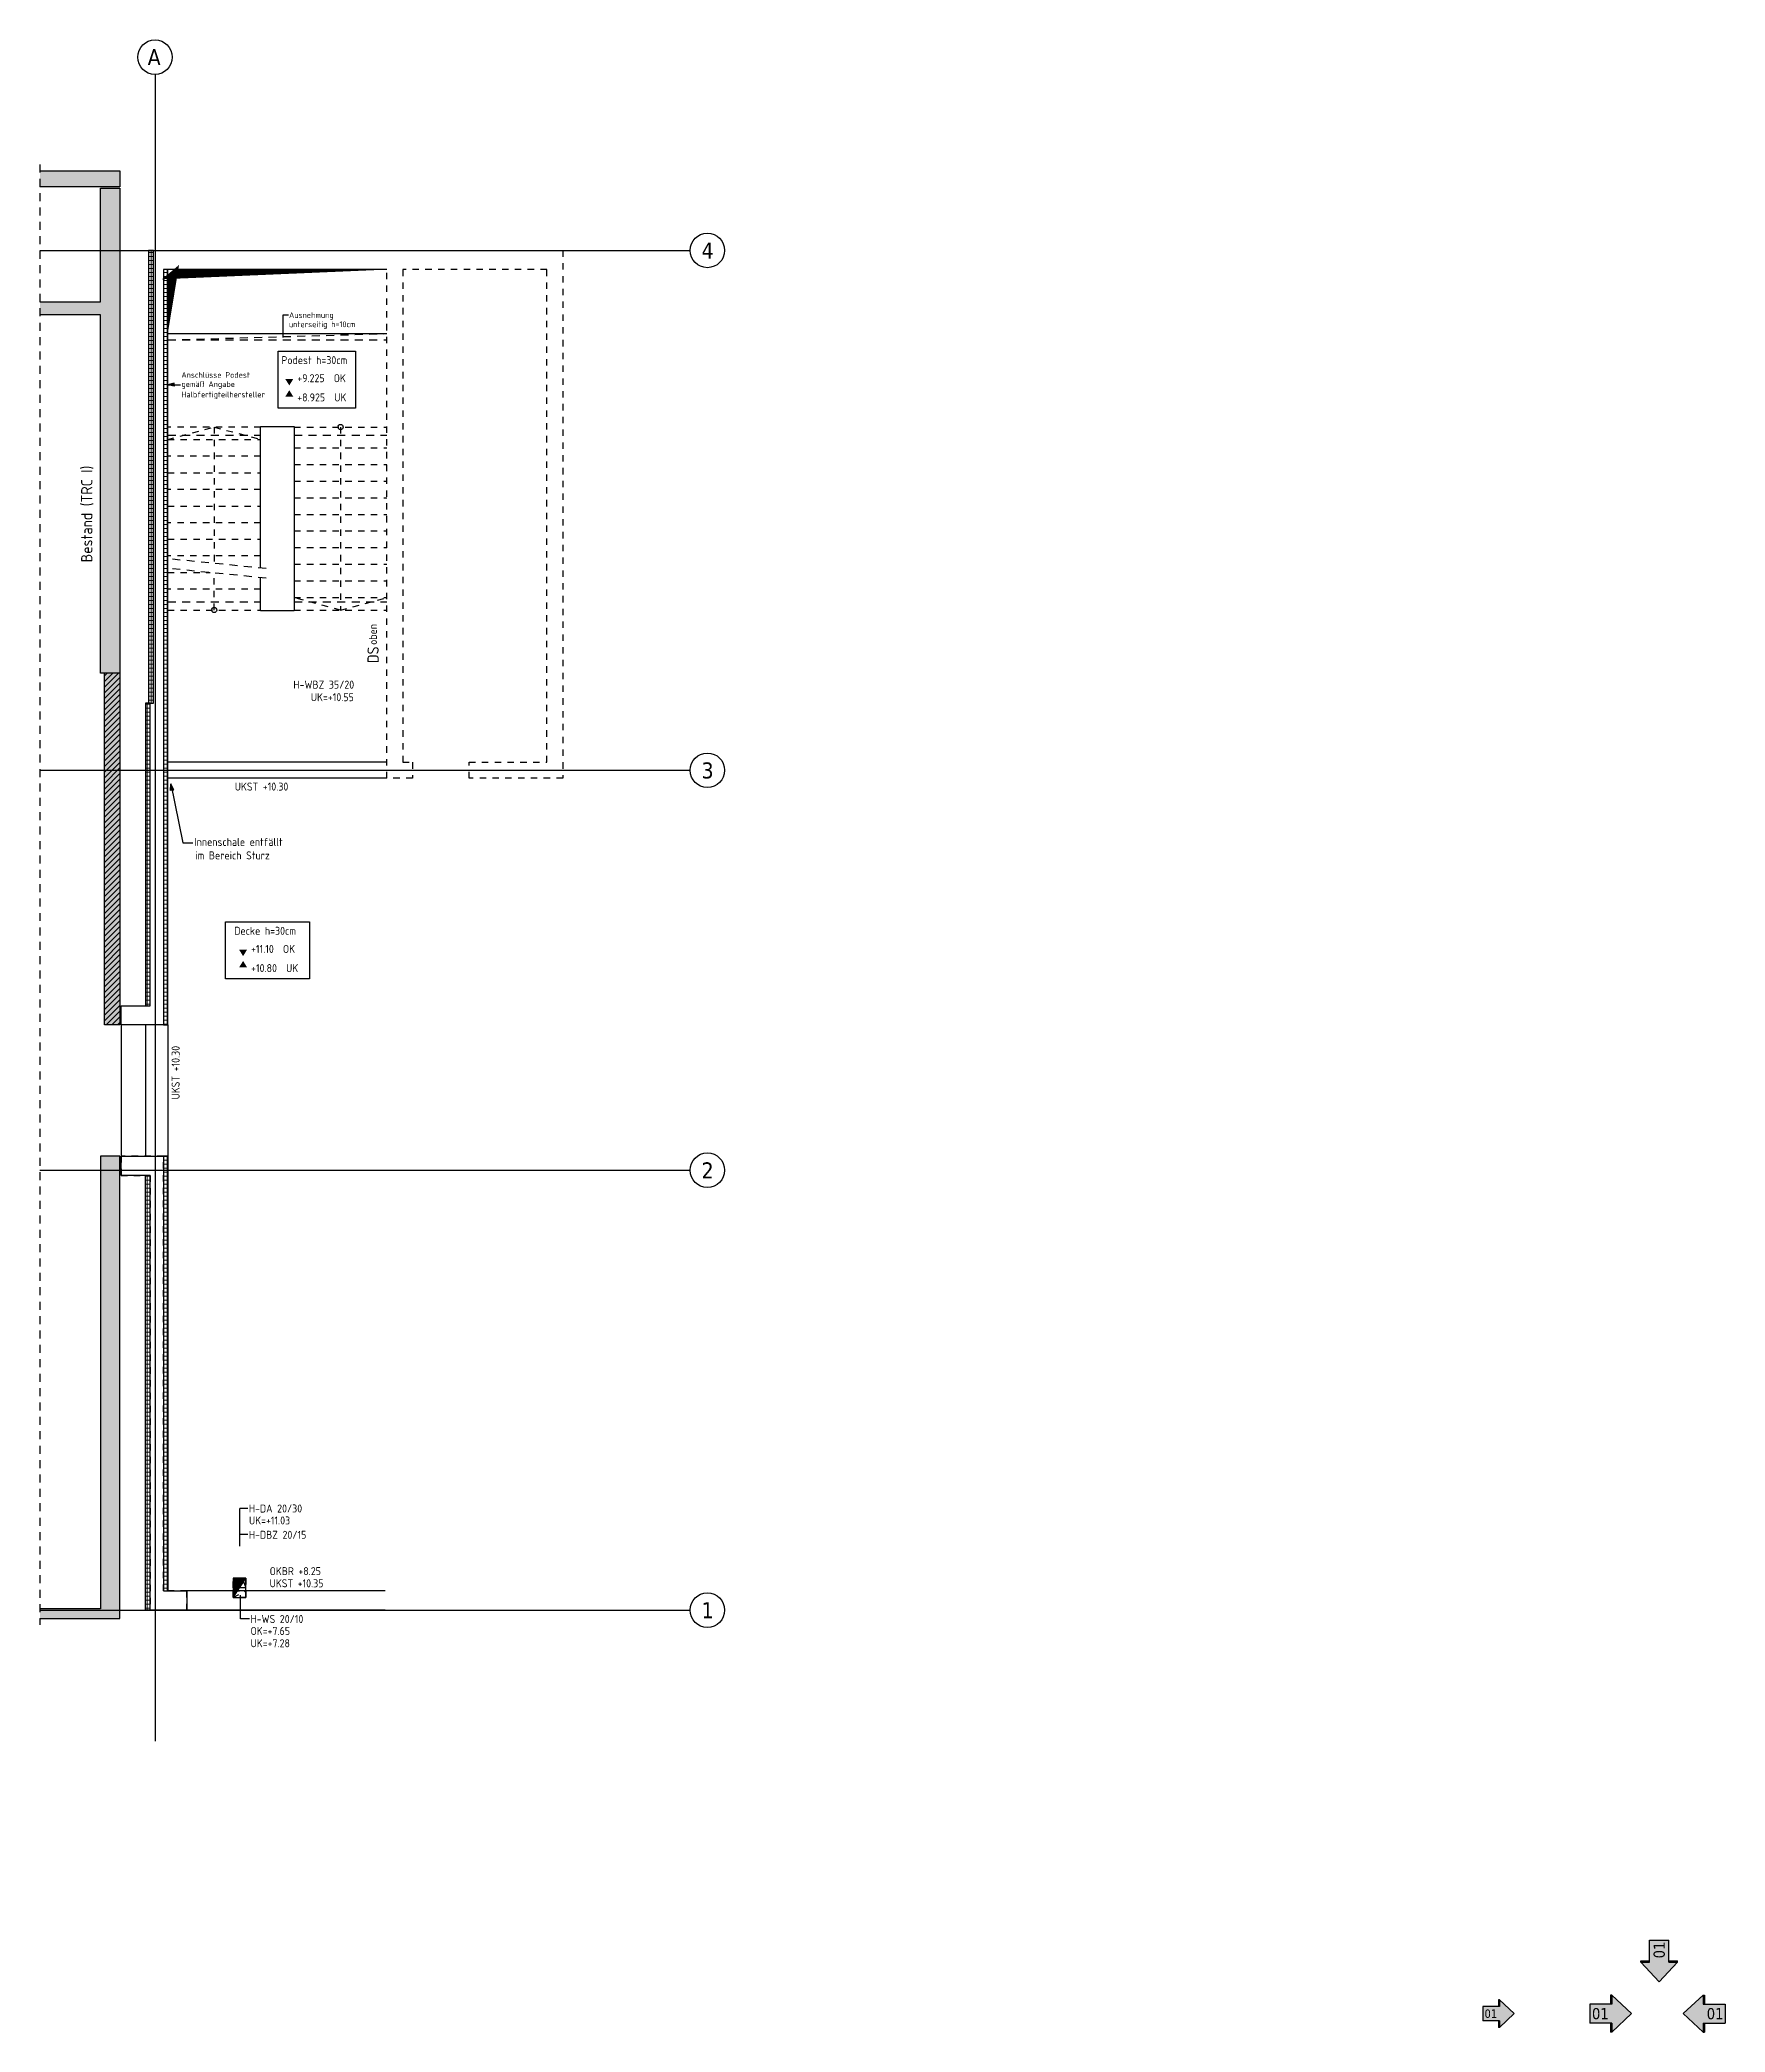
# Model space of a CAD drawing. Extents: x 36.3 to 105.5, y -19 to 44.4.
# Drawn here: x 36.31 to 62.65, y 13.29 to 44.43 of the extents above; entities that cross this region are included whole.
import ezdxf
from ezdxf.enums import TextEntityAlignment as Align

# ---------------------------------------------------------------- set-up
doc = ezdxf.new("R2010")
doc.units = 0
doc.header["$LTSCALE"] = 0.5
for name, pattern in [('AUSGEZOGEN', [1000.01, 1000, 0.01]), ('DOT', [0.175, 0.05, -0.125]), ('HIDDEN', [0.375, 0.25, -0.125]), ('HIDDEN2', [0.187, 0.125, -0.062]), ('VERDECKT', [0.375, 0.25, -0.125])]:
    doc.linetypes.add(name, pattern=pattern)
for name, color, linetype in [('2.OG', 7, 'Continuous'), ('ACHSEN', 7, 'Continuous'), ('Bestand', 7, 'Continuous'), ('BETON', 7, 'Continuous'), ('Brüstung 2.OG', 7, 'Continuous'), ('DD', 7, 'Continuous'), ('DRUEBER', 7, 'Continuous'), ('grau_dunkel', 7, 'Continuous'), ('grau_hell', 7, 'Continuous'), ('HILFE', 7, 'Continuous'), ('index', 7, 'Continuous'), ('koten', 7, 'Continuous'), ('OBJEKT', 7, 'Continuous'), ('RND', 7, 'Continuous'), ('SCHRAFF', 7, 'Continuous'), ('SFP_Achsen', 7, 'Continuous'), ('TEXT', 7, 'Continuous'), ('VERDECKT', 7, 'Continuous'), ('WD', 7, 'Continuous')]:
    doc.layers.add(name, color=color, linetype=linetype)
doc.layers.add('zila_01_rb_02_stb-fertig_05_schraff', color=144, linetype='Continuous', lineweight=9)
doc.styles.add('helv', font='tahoma.ttf')
doc.styles.add('txt', font='isocp.shx')
pattern_1 = [(0, (-40.57706, 181.044223), (1e-17, 0.0625), []), (90, (-40.57706, 181.044223), (-0.0625, 2e-17), [])]

# ---------------------------------------------------------------- blocks, each defined once
blk = doc.blocks.new('OKRD_O')
at = {"color": 0, "linetype": 'ByBlock'}
blk.add_solid([(-0.125, 0.202), (0.125, 0.202), (0, 0)], dxfattribs=at)
at = {"color": 0, "linetype": 'ByBlock', "style": 'txt'}
blk.add_attdef('OKRD', (0.25, 0.1), '', height=0.25, dxfattribs=at)
blk = doc.blocks.new('OKRD_U')
at = {"color": 0, "linetype": 'ByBlock'}
blk.add_solid([(-0.125, -0.202), (0.125, -0.202), (0, 0)], dxfattribs=at)
at = {"color": 0, "linetype": 'ByBlock', "style": 'txt'}
blk.add_attdef('OKRD', (0.25, -0.35), '', height=0.25, dxfattribs=at)
blk = doc.blocks.new('Pfeillinie')
at = {"layer": 'TEXT', "linetype": 'Continuous'}
blk.add_hatch(color=7, dxfattribs=at).paths.add_polyline_path([(0, 0), (-0.8, 0.2), (-0.8, 0), (-0.8, -0.2)])
at = {"layer": 'TEXT', "color": 7, "linetype": 'Continuous'}
for p, q in [((-0.8, 0), (-0.8, 0.2)), ((-0.8, 0.2), (0, 0)), ((-0.8, 0), (-0.8, -0.2)), ((-0.8, -0.2), (0, 0))]:
    blk.add_line(p, q, dxfattribs=at)
blk = doc.blocks.new('hin_ind5')
at = {"layer": 'grau_hell', "linetype": 'AUSGEZOGEN'}
h = blk.add_hatch(color=9, dxfattribs=at)
h.dxf.hatch_style = 2
h.paths.add_polyline_path([(0, 0), (0.619, -0.577), (0.619, -0.3), (1.306, -0.3), (1.306, 0.3), (0.619, 0.3), (0.619, 0.577)])
h.paths.add_polyline_path([(0.34, -0.274), (1.311, -0.274), (1.311, 0.274), (0.34, 0.274)], flags=9)
at = {"layer": 'OBJEKT', "linetype": 'AUSGEZOGEN'}
for points in [[(0.619, 0.3), (0.66, 0.3), (0.66, 0.577), (0.619, 0.577)], [(0.619, -0.577), (0.66, -0.577), (0.66, -0.3), (0.619, -0.3)]]:
    blk.add_hatch(color=1, dxfattribs=at).paths.add_polyline_path(points)
at = {"layer": 'OBJEKT', "color": 1, "linetype": 'AUSGEZOGEN'}
for p, q in [((0, 0), (0.619, 0.577)), ((0, 0), (0.619, -0.577)), ((0.619, 0.577), (0.619, 0.3)), ((0.619, 0.577), (0.66, 0.577)), ((0.619, 0.3), (1.306, 0.3)), ((0.66, 0.577), (0.66, 0.3)), ((1.306, 0.3), (1.306, -0.3)), ((0.619, -0.3), (0.619, -0.577)), ((0.619, -0.3), (1.306, -0.3)), ((0.66, -0.3), (0.66, -0.577))]:
    blk.add_line(p, q, dxfattribs=at)
at = {"layer": 'OBJEKT', "color": 7, "linetype": 'AUSGEZOGEN'}
blk.add_line((0.619, -0.577), (0.66, -0.577), dxfattribs=at)
at = {"layer": 'index', "color": 1, "linetype": 'Continuous', "style": 'helv'}
blk.add_attdef('INDEX', text='', height=0.35, rotation=360, dxfattribs=at).set_placement((1.259, 0), align=Align.MIDDLE_RIGHT)

msp = doc.modelspace()

# ---------------------------------------------------------------- hatches: boundary and pattern name
at = {"layer": 'grau_dunkel', "transparency": 33554687}
msp.add_hatch(color=21, dxfattribs=at).paths.add_polyline_path([(39.328, 20.388), (39.328, 20.088), (39.528, 20.388)])
at = {"layer": 'grau_hell'}
h = msp.add_hatch(color=9, dxfattribs=at)
h.paths.add_polyline_path([(37.558, 26.983), (37.258, 26.983), (37.258, 19.908), (36.308, 19.908), (36.308, 19.758), (37.558, 19.758)])
h.paths.add_polyline_path([(37.318, 29.033), (37.558, 29.033), (37.558, 34.533), (37.318, 34.533)])
h.paths.add_polyline_path([(37.558, 42.113), (37.258, 42.113), (37.258, 40.333), (36.308, 40.333), (36.308, 40.133), (37.258, 40.133), (37.258, 34.533), (37.558, 34.533)])
h.paths.add_polyline_path([(37.558, 42.133), (37.558, 42.383), (36.308, 42.383), (36.308, 42.133)])
at = {"layer": 'SCHRAFF'}
h = msp.add_hatch(dxfattribs=at)
h.set_pattern_fill('ANSI33', color=8, scale=0.5, double=1)
h.set_pattern_definition([(45, (-40.57706, 81.04422), (-0.08838835, 0.08838835), []), (45, (-40.48867, 81.04422), (-0.08838835, 0.08838835), [0.0625, -0.03125])])
h.paths.add_polyline_path([(37.558, 42.113), (37.258, 42.113), (37.258, 40.333), (36.308, 40.333), (36.308, 40.133), (37.258, 40.133), (37.258, 34.533), (37.558, 34.533)])
h.paths.add_polyline_path([(37.558, 26.983), (37.258, 26.983), (37.258, 19.908), (36.308, 19.908), (36.308, 19.758), (37.558, 19.758)])
h.paths.add_polyline_path([(37.558, 42.133), (37.558, 42.383), (36.308, 42.383), (36.308, 42.133)])
h = msp.add_hatch(dxfattribs=at)
h.set_pattern_fill('ANSI31', color=8, scale=0.5, double=1)
h.set_pattern_definition([(45, (-40.57706, 81.044223), (-0.044194174, 0.044194174), [])])
h.paths.add_polyline_path([(37.558, 34.533), (37.318, 34.533), (37.318, 29.033), (37.558, 29.033)])
at = {"layer": 'zila_01_rb_02_stb-fertig_05_schraff', "linetype": 'AUSGEZOGEN'}
h = msp.add_hatch(dxfattribs=at)
h.set_pattern_fill('ANSI37', color=102, scale=0.5, angle=-45)
h.set_pattern_definition(pattern_1)
h.paths.add_polyline_path([(38.008, 34.063), (38.033, 34.063), (38.083, 34.063), (38.083, 41.138), (38.008, 41.138)])
h.paths.add_polyline_path([(38.243, 29.033), (38.308, 29.033), (38.308, 40.838), (38.243, 40.838)])
h.paths.add_polyline_path([(38.033, 34.063), (38.008, 34.063), (37.958, 34.063), (37.958, 29.333), (38.033, 29.333)])
h = msp.add_hatch(dxfattribs=at)
h.set_pattern_fill('ANSI37', color=102, scale=0.5, angle=-45)
h.set_pattern_definition(pattern_1)
h.paths.add_polyline_path([(38.308, 26.983), (38.243, 26.983), (38.243, 20.188), (38.308, 20.188)])
h.paths.add_polyline_path([(38.033, 26.683), (37.958, 26.683), (37.958, 19.888), (38.033, 19.888)])

# ---------------------------------------------------------------- linework, layer by layer
at = {"layer": '2.OG', "color": 7, "linetype": 'DOT', "lineweight": -2}
for points in [[(38.083, 41.138), (44.483, 41.138), (44.483, 32.888), (43.018, 32.888), (43.018, 33.138), (44.233, 33.138), (44.233, 40.838), (41.983, 40.838), (41.983, 33.138), (42.133, 33.138), (42.133, 32.888), (41.733, 32.888), (41.733, 40.838), (38.243, 40.838), (38.243, 29.033), (37.578, 29.033), (37.578, 29.333), (38.033, 29.333), (38.033, 34.063), (38.083, 34.063)], [(38.243, 20.188), (38.243, 26.983), (37.578, 26.983), (37.578, 26.683), (38.033, 26.683), (38.033, 19.888), (38.608, 19.888), (38.608, 20.188)]]:
    msp.add_lwpolyline(points, close=True, dxfattribs=at)
for points in [[(38.083, 41.138), (38.008, 41.138), (38.008, 34.063), (38.033, 34.063)], [(38.243, 29.033), (38.308, 29.033), (38.308, 40.838)], [(38.033, 34.063), (37.958, 34.063), (37.958, 29.333)], [(38.308, 20.188), (38.308, 26.983), (38.243, 26.983)], [(38.033, 19.888), (37.958, 19.888), (37.958, 26.683)]]:
    msp.add_lwpolyline(points, dxfattribs=at)
at = {"layer": 'ACHSEN', "color": 140, "linetype": 'AUSGEZOGEN'}
for p, q in [((38.108, 43.888), (38.108, 17.838)), ((36.308, 41.138), (46.472, 41.138)), ((36.308, 33.013), (46.472, 33.013)), ((36.308, 26.763), (46.472, 26.763)), ((36.308, 19.888), (46.472, 19.888))]:
    msp.add_line(p, q, dxfattribs=at)
at = {"layer": 'Bestand', "color": 8, "linetype": 'AUSGEZOGEN'}
for p, q in [((36.308, 42.383), (37.558, 42.383)), ((37.558, 42.383), (37.558, 42.133)), ((37.558, 42.133), (36.308, 42.133)), ((37.258, 42.113), (37.558, 42.113)), ((37.258, 40.333), (37.258, 42.113)), ((37.558, 42.113), (37.558, 34.533)), ((36.308, 40.333), (37.258, 40.333)), ((37.258, 40.133), (36.308, 40.133)), ((37.258, 34.533), (37.258, 40.133)), ((37.558, 34.533), (37.258, 34.533)), ((37.318, 29.033), (37.318, 34.533)), ((37.558, 34.533), (37.558, 29.033)), ((37.558, 29.033), (37.318, 29.033)), ((37.558, 26.983), (37.258, 26.983)), ((37.258, 26.983), (37.258, 19.908)), ((37.558, 19.758), (37.558, 26.983)), ((37.258, 19.908), (36.308, 19.908)), ((36.308, 19.758), (37.558, 19.758))]:
    msp.add_line(p, q, dxfattribs=at)
at = {"layer": 'BETON', "color": 6, "linetype": 'AUSGEZOGEN', "lineweight": -2}
for p, q in [((38.083, 34.063), (38.083, 41.138)), ((38.083, 41.138), (44.483, 41.138)), ((41.733, 40.838), (38.243, 40.838)), ((38.243, 40.838), (38.243, 29.033)), ((38.033, 29.333), (38.033, 34.063)), ((38.033, 34.063), (38.083, 34.063)), ((37.578, 29.033), (37.578, 29.333)), ((37.578, 29.333), (38.033, 29.333)), ((38.243, 29.033), (37.578, 29.033)), ((37.578, 26.683), (37.578, 26.983)), ((37.578, 26.983), (38.243, 26.983)), ((38.243, 26.983), (38.243, 20.188)), ((38.033, 26.683), (37.578, 26.683)), ((38.033, 19.888), (38.033, 26.683)), ((38.243, 20.188), (38.608, 20.188)), ((38.608, 20.188), (38.608, 19.888)), ((38.608, 19.888), (38.033, 19.888))]:
    msp.add_line(p, q, dxfattribs=at)
for points in [[(38.083, 41.138), (38.008, 41.138), (38.008, 34.063), (38.033, 34.063)], [(38.243, 29.033), (38.308, 29.033), (38.308, 40.838)], [(38.033, 34.063), (37.958, 34.063), (37.958, 29.333)], [(38.243, 26.983), (38.308, 26.983), (38.308, 20.188)], [(38.033, 19.888), (37.958, 19.888), (37.958, 26.683)]]:
    msp.add_lwpolyline(points, dxfattribs=at)
at = {"layer": 'Brüstung 2.OG', "color": 102, "linetype": 'DOT'}
for p, q in [((41.708, 20.188), (38.608, 20.188)), ((41.708, 19.888), (38.608, 19.888))]:
    msp.add_line(p, q, dxfattribs=at)
at = {"layer": 'DD', "color": 7, "linetype": 'HIDDEN2'}
for p, q in [((39.328, 20.388), (39.485, 20.348)), ((39.485, 20.348), (39.528, 20.238))]:
    msp.add_line(p, q, dxfattribs=at)
at = {"layer": 'DD', "color": 7, "linetype": 'AUSGEZOGEN'}
msp.add_line((39.328, 20.088), (39.528, 20.388), dxfattribs=at)
at = {"layer": 'DD', "color": 7, "linetype": 'HIDDEN2'}
msp.add_lwpolyline([(39.328, 20.388), (39.528, 20.388), (39.528, 20.238), (39.328, 20.238)], close=True, dxfattribs=at)
at = {"layer": 'DD', "color": 7, "linetype": 'AUSGEZOGEN'}
msp.add_lwpolyline([(39.528, 20.388), (39.328, 20.388), (39.328, 20.088), (39.528, 20.088)], close=True, dxfattribs=at)
at = {"layer": 'DRUEBER', "color": 7, "linetype": 'DOT'}
for p, q in [((39.758, 38.378), (38.308, 38.378)), ((38.308, 38.183), (39.033, 38.378)), ((39.033, 38.378), (39.033, 36.247)), ((39.033, 38.378), (39.758, 38.183)), ((40.283, 38.378), (41.733, 38.378)), ((41.008, 38.378), (41.008, 35.518)), ((38.308, 38.183), (39.758, 38.183)), ((40.283, 38.053), (41.733, 38.053)), ((39.758, 37.923), (38.308, 37.923)), ((40.283, 37.793), (41.733, 37.793)), ((38.308, 37.663), (39.758, 37.663)), ((39.758, 37.403), (38.308, 37.403)), ((40.283, 37.533), (41.733, 37.533)), ((38.308, 37.143), (39.758, 37.143)), ((40.283, 37.273), (41.733, 37.273)), ((39.758, 36.883), (38.308, 36.883)), ((40.283, 37.013), (41.733, 37.013)), ((40.283, 36.753), (41.733, 36.753)), ((38.308, 36.623), (39.758, 36.623)), ((40.283, 36.493), (41.733, 36.493)), ((39.758, 36.363), (38.308, 36.363)), ((40.283, 36.233), (41.733, 36.233)), ((38.308, 36.103), (38.971, 36.103)), ((39.758, 35.843), (38.308, 35.843)), ((39.033, 35.518), (39.033, 36.097)), ((40.283, 35.973), (41.733, 35.973)), ((38.308, 35.518), (39.758, 35.518)), ((40.283, 35.713), (41.733, 35.713)), ((41.008, 35.518), (40.283, 35.713)), ((40.283, 35.518), (41.733, 35.518)), ((41.008, 35.518), (41.733, 35.713))]:
    msp.add_line(p, q, dxfattribs=at)
at = {"layer": 'grau_dunkel', "color": 21}
msp.add_lwpolyline([(38.308, 39.838, 0, 0.163, 0), (38.389, 40.831, 0, 0, 0), (38.309, 40.764, 0.147, 0, 0), (41.733, 40.838, 0, 0, 0)], format="xyseb", dxfattribs=at)
at = {"layer": 'HILFE', "color": 102, "linetype": 'HIDDEN'}
for p, q in [((36.308, 42.483), (36.308, 19.658)), ((39.847, 36.166), (38.308, 36.319)), ((39.847, 36.016), (38.308, 36.168))]:
    msp.add_line(p, q, dxfattribs=at)
at = {"layer": 'HILFE', "color": 102, "linetype": 'AUSGEZOGEN'}
for p, q in [((40.197, 40.126), (40.108, 40.126)), ((40.108, 40.126), (40.108, 39.778)), ((39.558, 21.474), (39.434, 21.474)), ((39.434, 20.887), (39.434, 21.474)), ((39.558, 21.069), (39.434, 21.069)), ((39.444, 19.751), (39.444, 20.124)), ((39.583, 19.751), (39.444, 19.751))]:
    msp.add_line(p, q, dxfattribs=at)
at = {"layer": 'OBJEKT', "color": 7, "linetype": 'AUSGEZOGEN'}
for p, q in [((38.308, 39.838), (41.733, 39.838)), ((39.758, 36.175), (39.758, 38.388)), ((39.758, 38.388), (40.283, 38.388)), ((40.283, 38.388), (40.283, 35.508)), ((39.758, 35.508), (39.758, 36.025)), ((39.758, 35.508), (40.283, 35.508)), ((41.733, 33.138), (38.308, 33.138)), ((41.733, 32.888), (38.308, 32.888)), ((37.578, 29.033), (37.578, 26.983)), ((37.958, 29.033), (37.958, 26.983)), ((38.308, 29.033), (38.308, 26.983)), ((41.708, 20.188), (38.608, 20.188)), ((41.708, 19.888), (38.608, 19.888))]:
    msp.add_line(p, q, dxfattribs=at)
at = {"layer": 'OBJEKT', "color": 1, "linetype": 'AUSGEZOGEN'}
for points in [[(40.032, 39.564), (41.244, 39.564), (41.244, 38.675), (40.032, 38.675)], [(39.211, 30.645), (40.523, 30.645), (40.523, 29.756), (39.211, 29.756)]]:
    msp.add_lwpolyline(points, close=True, dxfattribs=at)
at = {"layer": 'OBJEKT', "color": 7, "linetype": 'AUSGEZOGEN'}
for centre in [(41.008, 38.378), (39.033, 35.518)]:
    msp.add_circle(centre, 0.04, dxfattribs=at)
at = {"layer": 'RND', "color": 102, "linetype": 'AUSGEZOGEN'}
for points in [[(38.308, 39.039), (38.508, 39.039)], [(38.357, 32.803), (38.541, 31.879), (38.701, 31.879)]]:
    msp.add_lwpolyline(points, dxfattribs=at)
at = {"layer": 'SFP_Achsen', "color": 7, "linetype": 'AUSGEZOGEN'}
for centre in [(38.108, 44.158), (46.742, 41.138), (46.742, 33.013), (46.742, 26.763), (46.742, 19.888)]:
    msp.add_circle(centre, 0.27, dxfattribs=at)
at = {"layer": 'VERDECKT', "color": 7, "linetype": 'HIDDEN'}
for p, q in [((38.308, 39.738), (41.733, 39.838)), ((38.308, 38.248), (39.758, 38.248)), ((40.283, 38.248), (41.733, 38.248)), ((38.308, 35.648), (39.758, 35.648)), ((40.283, 35.648), (41.733, 35.648))]:
    msp.add_line(p, q, dxfattribs=at)
at = {"layer": 'VERDECKT', "color": 7, "linetype": 'VERDECKT'}
msp.add_line((38.308, 39.738), (41.733, 39.738), dxfattribs=at)
at = {"layer": 'WD', "color": 102, "linetype": 'HIDDEN2'}
msp.add_line((39.328, 20.088), (39.528, 20.188), dxfattribs=at)
msp.add_lwpolyline([(39.328, 20.188), (39.528, 20.188), (39.528, 20.088), (39.328, 20.088)], close=True, dxfattribs=at)

# ---------------------------------------------------------------- block references
at = {"layer": 'koten', "color": 6, "linetype": 'AUSGEZOGEN'}
ref = msp.add_blockref('OKRD_O', (40.207, 39.028), dxfattribs=dict(at, xscale=0.5, yscale=0.5, zscale=0.5))
ref.add_attrib('OKRD', '+9.225  OK', (40.332, 39.078), dxfattribs={"height": 0.125, "style": 'txt'})
ref = msp.add_blockref('OKRD_U', (40.207, 38.953), dxfattribs=dict(at, xscale=0.5, yscale=0.5, zscale=0.5))
ref.add_attrib('OKRD', '+8.925  UK', (40.332, 38.778), dxfattribs={"height": 0.125, "style": 'txt'})
ref = msp.add_blockref('OKRD_O', (39.485, 30.109), dxfattribs=dict(at, xscale=0.5, yscale=0.5, zscale=0.5))
ref.add_attrib('OKRD', '+11.10  OK', (39.61, 30.159), dxfattribs={"height": 0.125, "style": 'txt'})
ref = msp.add_blockref('OKRD_U', (39.485, 30.034), dxfattribs=dict(at, xscale=0.5, yscale=0.5, zscale=0.5))
ref.add_attrib('OKRD', '+10.80  UK', (39.61, 29.859), dxfattribs={"height": 0.125, "style": 'txt'})
at = {"layer": 'RND', "color": 102, "linetype": 'AUSGEZOGEN', "xscale": 0.125, "yscale": 0.125, "zscale": 0.125}
for p, rotation in [((38.308, 39.039), 180), ((38.357, 32.803), 101.4832466249371)]:
    msp.add_blockref('Pfeillinie', p, dxfattribs=dict(at, rotation=rotation))
at = {"layer": 'RND', "color": 7, "linetype": 'AUSGEZOGEN', "xscale": 0.5, "yscale": 0.5, "zscale": 0.5, "rotation": 90}
msp.add_blockref('hin_ind5', (61.62, 14.079), dxfattribs=at).add_auto_attribs({'INDEX': '01'})
at = {"layer": 'RND', "color": 7, "linetype": 'AUSGEZOGEN'}
ref = msp.add_blockref('hin_ind5', (59.355, 13.582), dxfattribs=dict(at, xscale=-0.375, yscale=0.375, zscale=0.375))
ref.add_attrib('INDEX', '01', dxfattribs={"layer": 'index', "color": 1, "linetype": 'Continuous', "height": 0.1313, "style": 'helv'}).set_placement((59.087, 13.582), align=Align.MIDDLE_RIGHT)
ref = msp.add_blockref('hin_ind5', (61.189, 13.582), dxfattribs=dict(at, xscale=-0.5, yscale=0.5, zscale=0.5))
ref.add_attrib('INDEX', '01', dxfattribs={"layer": 'index', "color": 1, "linetype": 'Continuous', "height": 0.175, "style": 'helv'}).set_placement((60.832, 13.582), align=Align.MIDDLE_RIGHT)
at = {"layer": 'RND', "color": 7, "linetype": 'AUSGEZOGEN', "xscale": 0.5, "yscale": 0.5, "zscale": 0.5}
msp.add_blockref('hin_ind5', (61.996, 13.582), dxfattribs=at).add_auto_attribs({'INDEX': '01'})

# ---------------------------------------------------------------- texts
at = {"layer": 'SFP_Achsen', "color": 6, "linetype": 'AUSGEZOGEN', "style": 'helv'}
for s, p in [('A', (37.994, 44.034)), ('4', (46.652, 41.011)), ('3', (46.652, 32.886)), ('2', (46.652, 26.636)), ('1', (46.652, 19.761))]:
    msp.add_text(s, height=0.25, dxfattribs=at).set_placement(p)
at = {"layer": 'TEXT', "color": 102, "linetype": 'AUSGEZOGEN', "style": 'txt'}
for s, p in [('Ausnehmung', (40.203, 40.083)), ('unterseitig h=10cm', (40.202, 39.938)), ('Anschlüsse Podest', (38.521, 39.147)), ('gemäß Angabe', (38.521, 39.004)), ('Halbfertigteilhersteller', (38.521, 38.841))]:
    msp.add_text(s, height=0.09, dxfattribs=at).set_placement(p)
at = {"layer": 'TEXT', "color": 1, "linetype": 'AUSGEZOGEN', "style": 'txt'}
for s, p in [('Podest h=30cm', (40.084, 39.361)), ('Decke h=30cm', (39.347, 30.442))]:
    msp.add_text(s, height=0.125, dxfattribs=at).set_placement(p)
at = {"layer": 'TEXT', "color": 1, "style": 'txt'}
msp.add_text('Bestand (TRC I)', height=0.175, rotation=90, dxfattribs=at).set_placement((37.128, 36.263))
at = {"layer": 'TEXT', "color": 7, "linetype": 'HIDDEN2', "style": 'txt'}
msp.add_text('oben', height=0.125, rotation=90, dxfattribs=at).set_placement((41.577, 34.973))
at = {"layer": 'TEXT', "color": 1, "linetype": 'AUSGEZOGEN', "style": 'txt'}
msp.add_text('DS', height=0.175, rotation=90, dxfattribs=at).set_placement((41.604, 34.689))
at = {"layer": 'TEXT', "color": 7, "linetype": 'AUSGEZOGEN', "style": 'txt'}
for s, p in [('H-WBZ 35/20', (40.271, 34.289)), ('UK=+10.55', (40.544, 34.093)), ('UKST +10.30', (39.355, 32.696)), ('Innenschale entfällt', (38.724, 31.831)), ('im Bereich Sturz', (38.737, 31.621)), ('H-DA 20/30', (39.575, 21.414)), ('UK=+11.03', (39.577, 21.227)), ('H-DBZ 20/15', (39.575, 21.003)), ('OKBR +8.25', (39.9, 20.435)), ('UKST +10.35', (39.9, 20.245)), ('H-WS 20/10', (39.6, 19.687)), ('OK=+7.65', (39.602, 19.5)), ('UK=+7.28', (39.602, 19.308))]:
    msp.add_text(s, height=0.125, dxfattribs=at).set_placement(p)
msp.add_text('UKST +10.30', height=0.125, rotation=90, dxfattribs=at).set_placement((38.493, 27.87))

doc.saveas('drawing.dxf')
